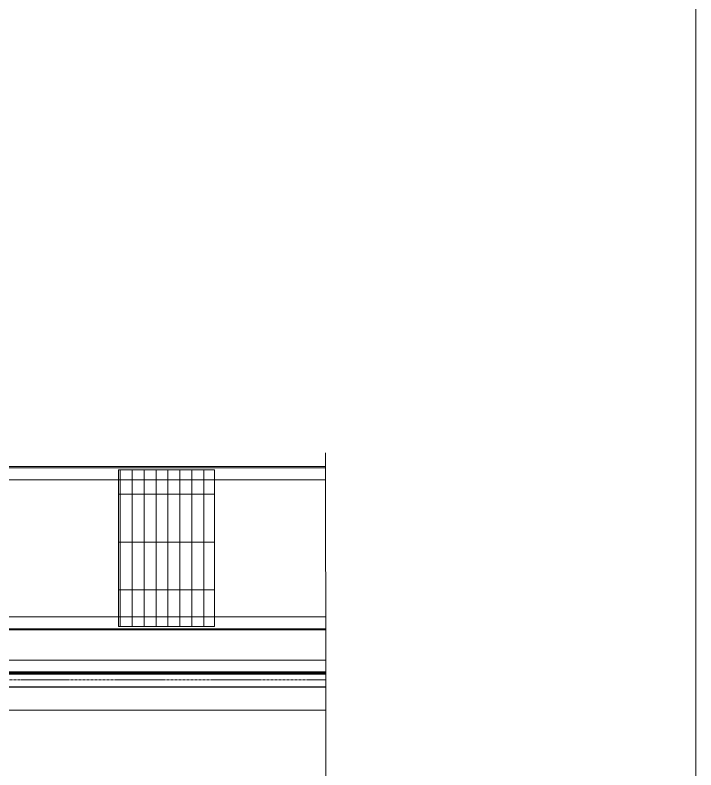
# Model space of a CAD drawing. Header units: inches. Extents: x 209270 to 234360, y -180214 to -150194.
# Drawn here: x 230968 to 234360, y -160761 to -157003 of the extents above; entities that cross this region are included whole.
import ezdxf

# ---------------------------------------------------------------- set-up
doc = ezdxf.new("R2010")
doc.units = ezdxf.units.IN
doc.header["$LTSCALE"] = 10
doc.header["$MEASUREMENT"] = 0
doc.linetypes.add('CENTER', pattern=[2, 1.25, -0.25, 0.25, -0.25])
doc.linetypes.add('HIDDEN', pattern=[0.375, 0.25, -0.125])
doc.layers.get('0').update_dxf_attribs({"color": 1})
for name, color, linetype, lineweight in [('All Bought', 1, 'Continuous', 9), ('AM_VIEWS', 1, 'Continuous', 0), ('Belt', 1, 'Continuous', 9), ('CEN', 1, 'CENTER', 9), ('HIDDEN', 1, 'HIDDEN', 9), ('MAIN OBJECT', 1, 'Continuous', 18)]:
    doc.layers.add(name, color=color, linetype=linetype, lineweight=lineweight)

# ---------------------------------------------------------------- blocks, each defined once
blk = doc.blocks.new('A$Cdc69ee36')
h = blk.add_hatch()
h.set_pattern_fill('GRATE', color=256, scale=75, angle=90)
h.set_pattern_definition([(89.999995, (-345791.23, -616422.02), (-59.53125, 5.6e-06), []), (179.999995, (-345791.23, -616422.02), (-2e-05, -238.125), [])])
h.paths.add_polyline_path([(-479.1, -1), (0, -1), (0, 779), (-479.1, 779)])
blk.add_lwpolyline([(-479.1, -1), (0, -1), (0, 779), (-479.1, 779)], close=True)
blk = doc.blocks.new('MECH_DRAWING')
at = {"layer": 'AM_VIEWS'}
blk.add_lwpolyline([(209270.3, -150194), (234359.8, -150194), (234359.8, -180214.3), (209270.3, -180214.3)], close=True, dxfattribs=at)
at = {"layer": 'Belt'}
blk.add_line((232515.7, -160463.7, 0), (219599.9, -160463.7, 0), dxfattribs=at)
at = {"layer": 'CEN'}
for p, q in [((228886.8, -160281.2), (232515.4, -160281.2)), ((228886.8, -160281.2), (232515.4, -160281.2)), ((232515.4, -160281.2), (229065, -160281.2)), ((232515.4, -160313.7), (221148.1, -160313.7))]:
    blk.add_line(p, q, dxfattribs=at)
at = {"layer": 'HIDDEN'}
for p, q in [((232515.4, -160279.8, 7050750846.7), (221148.1, -160279.8, 7050750846.7)), ((232515.4, -160278.3, 8571922964.3), (229065, -160278.3, 8676235979.2)), ((232515.4, -160284, 8571922669.8), (229065, -160284, 8676235979.2))]:
    blk.add_line(p, q, dxfattribs=at)
at = {"layer": 'MAIN OBJECT'}
for p, q in [((232513.6, -159251.4), (228511.9, -159251.4, 0.8)), ((232513.6, -159257.4), (228511.9, -159257.4, 0.8)), ((232513.7, -159316.4), (228511.9, -159316.4, 0.8)), ((232514.9, -159999.2), (228511.9, -159999.2, 0.8)), ((232515, -160058.2), (228511.9, -160058.2, 0.8)), ((232515, -160063.7), (228511.9, -160063.7, 0.8)), ((232515.3, -160214.6), (229065, -160214.6)), ((232515.4, -160273.7), (221148.1, -160273.7)), ((232515.5, -160348.7), (221148.1, -160348.7)), ((232515.5, -160347.8), (229065, -160347.8))]:
    blk.add_line(p, q, dxfattribs=at)
at = {"layer": 'MAIN OBJECT', "linetype": 'Continuous', "elevation": 8681001246.1}
blk.add_lwpolyline([(232513.5, -159182.4), (232517.5, -161547.9)], dxfattribs=at)
at = {"layer": 'All Bought', "rotation": 180}
blk.add_blockref('A$Cdc69ee36', (231482.4, -159268.8, 293016688.1), dxfattribs=at)

msp = doc.modelspace()

# ---------------------------------------------------------------- block references
msp.add_blockref('MECH_DRAWING', (0, 0))

doc.saveas('drawing.dxf')
